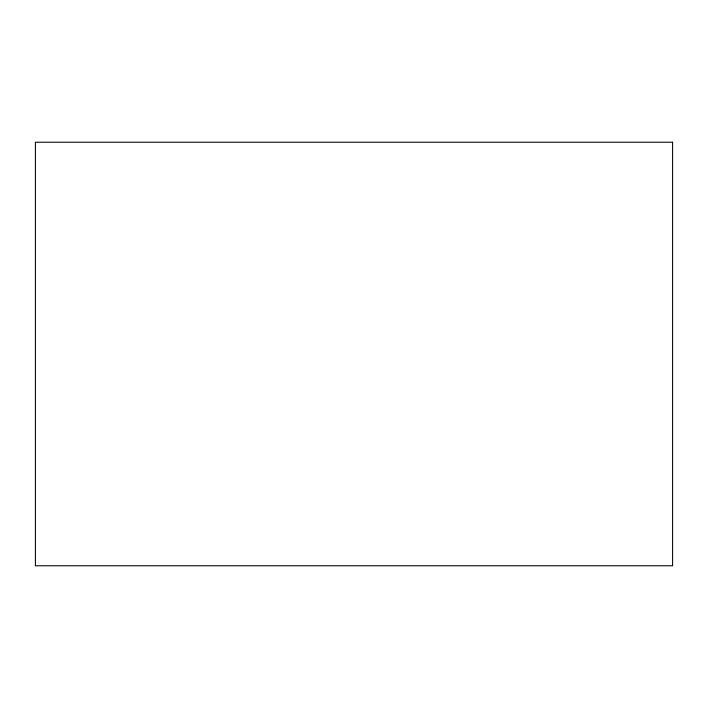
<?xml version="1.0" encoding="UTF-8"?>
<svg xmlns="http://www.w3.org/2000/svg" width="708" height="708" viewBox="0 0 708 708"><rect width="100%" height="100%" fill="white"/><g stroke="black" fill="none" stroke-linecap="round" stroke-linejoin="round"><path stroke-width="1.06" d="M672.6 142.228L35.4 142.228L35.4 565.772L672.6 565.772L672.6 142.228"/></g></svg>
